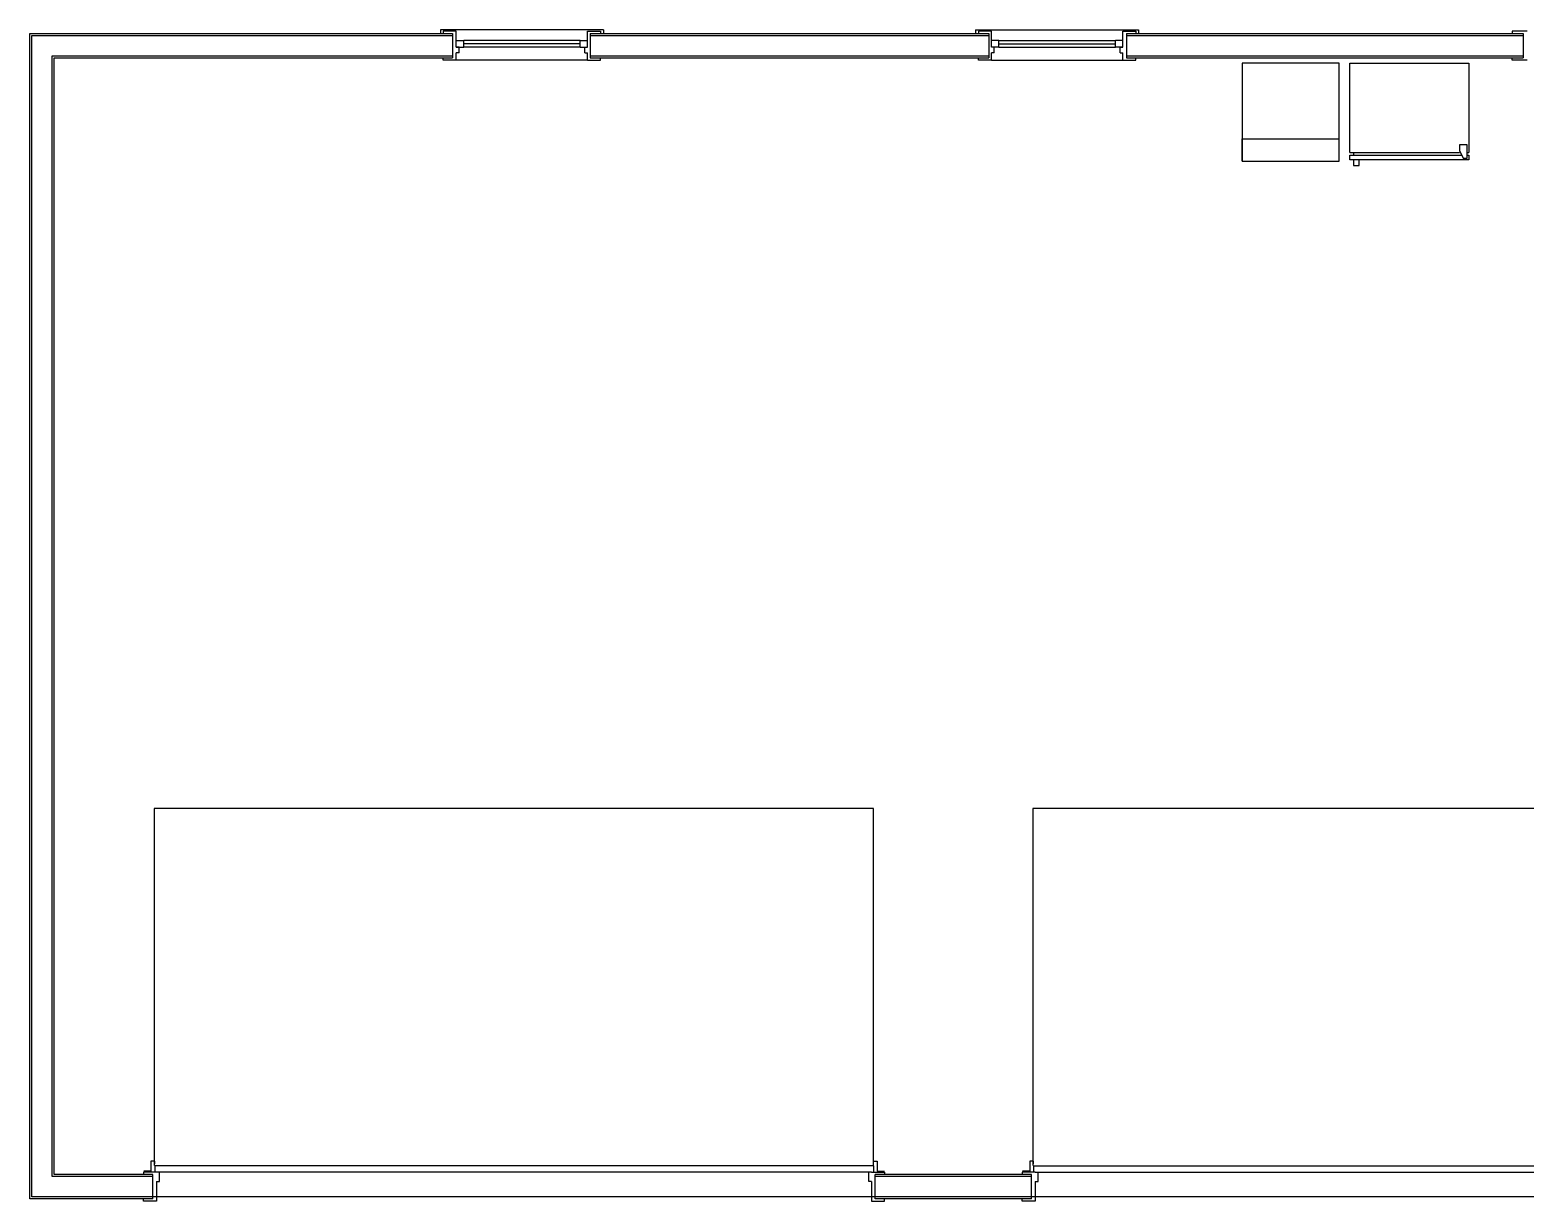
# Model space of a CAD drawing. Header units: inches. Extents: x 1429 to 2574, y 1873 to 2531.
# Drawn here: x 1429.2 to 1827.5, y 1974.8 to 2286.9 of the extents above; entities that cross this region are included whole.
import ezdxf

# ---------------------------------------------------------------- set-up
doc = ezdxf.new("R2010")
doc.units = ezdxf.units.IN
for name, pattern in [('Style_11', [0]), ('Style_13', [0]), ('Style_18', [0]), ('Style_23', [0]), ('Style_27', [0]), ('Style_3', [0]), ('Style_30', [0]), ('Style_9', [0])]:
    doc.linetypes.add(name, pattern=pattern)
doc.layers.add('1.1DRWDWS', color=1, linetype='Continuous', true_color=0xff0000)
doc.layers.add('1.1WALL', color=7, linetype='Continuous', true_color=0xffffff)

msp = doc.modelspace()

# ---------------------------------------------------------------- linework, layer by layer
at = {"layer": '1.1DRWDWS', "linetype": 'Style_27'}
for points in [[(1538.57, 2286.86), (1538.57, 2285.86)], [(1581.99, 2286.86), (1538.57, 2286.86)], [(1581.99, 2286.86), (1581.99, 2285.86)], [(1681.13, 2286.86), (1724.55, 2286.86)], [(1681.13, 2286.86), (1681.13, 2285.86)], [(1724.55, 2286.86), (1724.55, 2285.86)], [(1577.77, 2278.8), (1542.78, 2278.8)], [(1685.34, 2278.8), (1720.33, 2278.8)]]:
    msp.add_lwpolyline(points, dxfattribs=at)
at = {"layer": '1.1DRWDWS', "linetype": 'Style_30'}
for points in [[(1539.31, 2286.48), (1539.31, 2285.86)], [(1542.78, 2286.48), (1539.31, 2286.48)], [(1542.78, 2282.27), (1542.78, 2286.48)], [(1577.77, 2286.48), (1581.24, 2286.48)], [(1577.77, 2282.27), (1577.77, 2286.48)], [(1581.24, 2286.48), (1581.24, 2285.86)], [(1681.87, 2286.48), (1681.87, 2285.86)], [(1685.34, 2286.48), (1681.87, 2286.48)], [(1685.34, 2282.27), (1685.34, 2286.48)], [(1720.33, 2286.48), (1723.8, 2286.48)], [(1720.33, 2282.27), (1720.33, 2286.48)], [(1723.8, 2286.48), (1723.8, 2285.86)], [(1824.04, 2286.48), (1824.04, 2285.86)], [(1828.01, 2286.48), (1824.04, 2286.48)], [(1542.78, 2284), (1544.77, 2284)], [(1542.78, 2282.27), (1544.77, 2282.27)], [(1543.53, 2282.27), (1542.78, 2282.27)], [(1543.53, 2280.78), (1543.53, 2282.27)], [(1544.77, 2282.27), (1544.77, 2284)], [(1575.79, 2283.14), (1544.77, 2283.14)], [(1575.79, 2284), (1577.77, 2284)], [(1575.79, 2282.27), (1575.79, 2284)], [(1575.79, 2282.27), (1577.77, 2282.27)], [(1577.03, 2282.27), (1577.77, 2282.27)], [(1577.03, 2280.78), (1577.03, 2282.27)], [(1687.33, 2284), (1685.34, 2284)], [(1686.09, 2282.27), (1685.34, 2282.27)], [(1687.33, 2282.27), (1685.34, 2282.27)], [(1686.09, 2280.78), (1686.09, 2282.27)], [(1687.33, 2282.27), (1687.33, 2284)], [(1687.33, 2283.14), (1718.35, 2283.14)], [(1718.35, 2282.27), (1718.35, 2284)], [(1720.33, 2284), (1718.35, 2284)], [(1720.33, 2282.27), (1718.35, 2282.27)], [(1719.59, 2280.78), (1719.59, 2282.27)], [(1719.59, 2282.27), (1720.33, 2282.27)], [(1539.31, 2278.8), (1539.31, 2279.42)], [(1542.78, 2278.8), (1539.31, 2278.8)], [(1543.53, 2280.78), (1542.78, 2280.78)], [(1542.78, 2278.8), (1542.78, 2280.78)], [(1577.03, 2280.78), (1577.77, 2280.78)], [(1577.77, 2278.8), (1577.77, 2280.78)], [(1577.77, 2278.8), (1581.24, 2278.8)], [(1581.24, 2278.8), (1581.24, 2279.42)], [(1681.87, 2278.8), (1681.87, 2279.42)], [(1685.34, 2278.8), (1681.87, 2278.8)], [(1685.34, 2278.8), (1685.34, 2280.78)], [(1686.09, 2280.78), (1685.34, 2280.78)], [(1719.59, 2280.78), (1720.33, 2280.78)], [(1720.33, 2278.8), (1720.33, 2280.78)], [(1720.33, 2278.8), (1723.8, 2278.8)], [(1723.8, 2278.8), (1723.8, 2279.42)], [(1824.04, 2278.8), (1824.04, 2279.42)], [(1828.01, 2278.8), (1824.04, 2278.8)], [(1462.45, 1984.21), (1462.45, 1982.47)], [(1653.88, 1984.21), (1462.45, 1984.21)], [(1653.88, 1984.21), (1653.88, 1982.47)], [(1696.53, 1984.21), (1887.95, 1984.21)], [(1696.53, 1984.21), (1696.53, 1982.47)], [(1462.95, 1982.47), (1459.48, 1982.47)], [(1459.48, 1982.47), (1459.48, 1981.85)], [(1653.38, 1982.47), (1462.95, 1982.47)], [(1462.95, 1979.99), (1463.69, 1979.99)], [(1462.95, 1979.99), (1462.95, 1974.78)], [(1463.69, 1979.99), (1463.69, 1982.47)], [(1652.64, 1979.99), (1652.64, 1982.47)], [(1653.38, 1979.99), (1652.64, 1979.99)], [(1653.38, 1982.47), (1656.85, 1982.47)], [(1653.38, 1979.99), (1653.38, 1974.78)], [(1656.85, 1982.47), (1656.85, 1981.85)], [(1693.55, 1982.47), (1693.55, 1981.85)], [(1697.02, 1982.47), (1693.55, 1982.47)], [(1697.02, 1982.47), (1887.45, 1982.47)], [(1697.02, 1979.99), (1697.77, 1979.99)], [(1697.02, 1979.99), (1697.02, 1974.78)], [(1697.77, 1979.99), (1697.77, 1982.47)], [(1459.48, 1974.78), (1459.48, 1975.4)], [(1462.95, 1974.78), (1459.48, 1974.78)], [(1653.38, 1974.78), (1656.85, 1974.78)], [(1656.85, 1974.78), (1656.85, 1975.4)], [(1693.55, 1974.78), (1693.55, 1975.4)], [(1697.02, 1974.78), (1693.55, 1974.78)]]:
    msp.add_lwpolyline(points, dxfattribs=at)
at = {"layer": '1.1DRWDWS', "linetype": 'Style_23'}
for points in [[(1575.79, 2284), (1544.77, 2284)], [(1575.79, 2282.27), (1544.77, 2282.27)], [(1687.33, 2284), (1718.35, 2284)], [(1687.33, 2282.27), (1718.35, 2282.27)], [(1654.37, 1975.9), (1461.95, 1975.9)], [(1888.46, 1975.9), (1696.03, 1975.9)]]:
    msp.add_lwpolyline(points, dxfattribs=at)
at = {"layer": '1.1DRWDWS', "linetype": 'Style_13'}
msp.add_lwpolyline([(1777.99, 2251.87), (1777.99, 2278.01), (1752.14, 2278.01), (1752.14, 2251.87), (1777.99, 2251.87)], close=True, dxfattribs=at)
for points in [[(1780.77, 2254.2), (1780.77, 2278.01)], [(1780.77, 2278.01), (1812.51, 2278.01)], [(1812.51, 2278.01), (1812.51, 2254.2)], [(1752.14, 2251.87), (1752.14, 2257.8)], [(1752.14, 2257.8), (1777.99, 2257.8)], [(1812.01, 2256.19), (1810.03, 2256.19)], [(1810.03, 2256.19), (1810.03, 2254.7)], [(1810.03, 2254.7), (1811.02, 2252.72)], [(1812.01, 2252.72), (1812.01, 2256.19)], [(1780.77, 2254.2), (1810.03, 2254.2)], [(1780.77, 2252.22), (1780.77, 2253.46)], [(1780.77, 2253.46), (1810.65, 2253.46)], [(1812.51, 2252.22), (1780.77, 2252.22)], [(1781.76, 2254.2), (1781.76, 2253.46)], [(1781.76, 2252.22), (1781.76, 2250.73)], [(1781.76, 2250.73), (1783.25, 2250.73)], [(1783.25, 2250.73), (1783.25, 2252.22)], [(1811.02, 2252.72), (1812.01, 2252.72)], [(1812.01, 2254.2), (1812.51, 2254.2)], [(1812.01, 2253.46), (1812.51, 2253.46)], [(1812.51, 2253.46), (1812.51, 2252.22)], [(1462.34, 2079.43), (1462.34, 1984.31)], [(1653.88, 2079.43), (1462.34, 2079.43)], [(1653.88, 1984.21), (1653.88, 2079.43)], [(1696.36, 2079.43), (1696.36, 1984.3)], [(1887.45, 2079.43), (1696.36, 2079.43)], [(1462.45, 1985.45), (1461.46, 1985.45)], [(1461.46, 1985.45), (1461.46, 1982.77)], [(1462.45, 1984.7), (1462.45, 1985.45)], [(1653.88, 1984.7), (1653.88, 1985.45)], [(1653.88, 1985.45), (1654.87, 1985.45)], [(1654.87, 1985.45), (1654.87, 1982.77)], [(1695.54, 1985.45), (1695.54, 1982.77)], [(1696.53, 1985.45), (1695.54, 1985.45)], [(1696.53, 1984.7), (1696.53, 1985.45)], [(1461.46, 1982.77), (1459.52, 1982.77)], [(1654.87, 1982.77), (1656.81, 1982.77)], [(1695.54, 1982.77), (1693.59, 1982.77)]]:
    msp.add_lwpolyline(points, dxfattribs=at)
at = {"layer": '1.1WALL', "linetype": 'Style_3'}
for points in [[(1429.21, 1975.4), (1429.21, 2285.86)], [(1429.21, 2285.86), (1541.79, 2285.86)], [(1578.49, 2285.86), (1684.62, 2285.86)], [(1721.32, 2285.86), (1826.96, 2285.86)], [(1461.95, 1975.4), (1429.21, 1975.4)], [(1696.03, 1975.4), (1654.37, 1975.4)]]:
    msp.add_lwpolyline(points, dxfattribs=at)
at = {"layer": '1.1WALL', "linetype": 'Style_18'}
for points in [[(1429.71, 2285.37), (1541.79, 2285.37)], [(1429.71, 1975.9), (1429.71, 2285.37)], [(1578.49, 2285.37), (1684.62, 2285.37)], [(1721.32, 2285.37), (1826.96, 2285.37)], [(1435.17, 2279.91), (1541.79, 2279.91)], [(1435.17, 1981.36), (1435.17, 2279.91)], [(1578.49, 2279.91), (1684.62, 2279.91)], [(1721.32, 2279.91), (1826.96, 2279.91)], [(1461.95, 1981.36), (1435.17, 1981.36)], [(1696.03, 1981.36), (1654.37, 1981.36)], [(1461.95, 1975.9), (1429.71, 1975.9)], [(1696.03, 1975.9), (1654.37, 1975.9)]]:
    msp.add_lwpolyline(points, dxfattribs=at)
at = {"layer": '1.1WALL', "linetype": 'Style_11'}
for points in [[(1541.79, 2285.86), (1541.79, 2279.42)], [(1578.49, 2285.86), (1578.49, 2279.42)], [(1684.62, 2285.86), (1684.62, 2279.42)], [(1721.32, 2285.86), (1721.32, 2279.42)], [(1826.96, 2285.86), (1826.96, 2279.42)], [(1461.95, 1975.4), (1461.95, 1981.85)], [(1654.37, 1975.4), (1654.37, 1981.85)], [(1696.03, 1975.4), (1696.03, 1981.85)]]:
    msp.add_lwpolyline(points, dxfattribs=at)
at = {"layer": '1.1WALL', "linetype": 'Style_9'}
for points in [[(1435.66, 1981.85), (1435.66, 2279.42)], [(1435.66, 2279.42), (1541.79, 2279.42)], [(1578.49, 2279.42), (1684.62, 2279.42)], [(1721.32, 2279.42), (1826.96, 2279.42)], [(1461.95, 1981.85), (1435.66, 1981.85)], [(1696.03, 1981.85), (1654.37, 1981.85)]]:
    msp.add_lwpolyline(points, dxfattribs=at)

doc.saveas('drawing.dxf')
